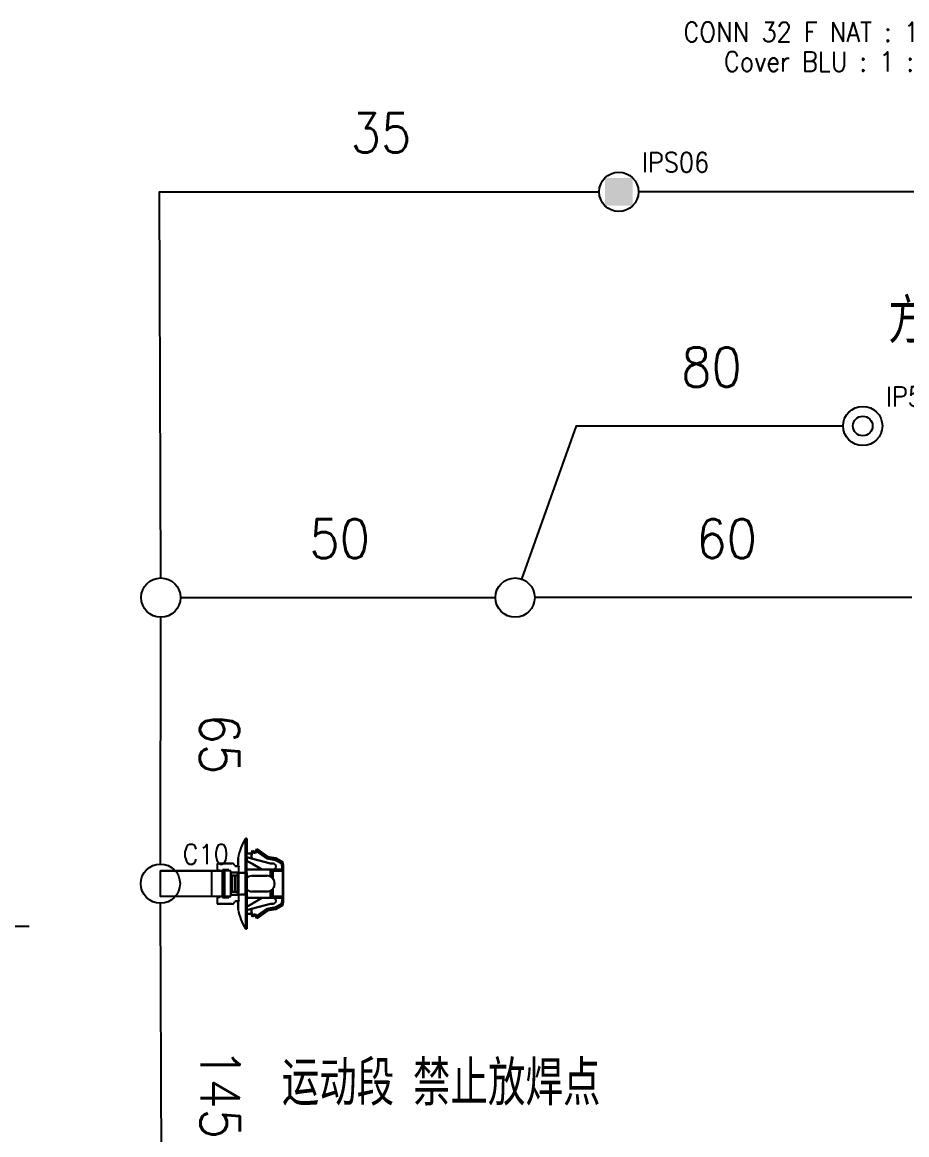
# Model space of a CAD drawing. Header units: inches. Extents: x 47316 to 59086, y 3141 to 11743.
# Drawn here: x 52240 to 52352.6, y 8699 to 8840.5 of the extents above; entities that cross this region are included whole.
import ezdxf

# ---------------------------------------------------------------- set-up
doc = ezdxf.new("R2010")
doc.units = ezdxf.units.IN
doc.header["$MEASUREMENT"] = 0
doc.styles.add('MtX_FangSong_GB2312', font='')
doc.styles.get("Standard").update_dxf_attribs({"font": ''})
doc.styles.get('MtX_FangSong_GB2312').set_extended_font_data('FangSong_GB2312')
doc.styles.get('Standard').set_extended_font_data('SimSun')
doc.linetypes.add('_VH_OTCON', pattern='A,0.0001,[7,VeSys.shx,S=0.1,R=0,X=0,Y=0],-0.4,[7,VeSys.shx,S=0.1,R=0,X=0,Y=0],-0.4,["X",Standard,S=1,R=0,X=-0.5,Y=-0.5],-0.0001,[7,VeSys.shx,S=0.1,R=0,X=0,Y=0],-0.4', length=1.2002)

msp = doc.modelspace()

# ---------------------------------------------------------------- linework, layer by layer
at = {"color": 0, "linetype": '_VH_OTCON', "lineweight": -2, "ltscale": 5}
for p, q in [((52397.94, 8818.94), (52318.47, 8818.94)), ((52260.18, 8767.31), (52300.27, 8767.31)), ((52353.29, 8767.31), (52305.27, 8767.31)), ((52257.64, 8733.41), (52257.68, 8764.81)), ((52257.81, 8681.29), (52257.64, 8728.41))]:
    msp.add_line(p, q, dxfattribs=at)
at = {"color": 7, "ltscale": 0.0075}
for p, q in [((52268.45, 8736.65), (52268.62, 8736.65)), ((52268.62, 8736.65), (52268.45, 8736.65)), ((52268.62, 8732.27), (52268.45, 8732.27)), ((52268.45, 8732.27), (52268.62, 8732.27)), ((52273.27, 8733.17), (52273.11, 8733.17)), ((52273.27, 8733.17), (52273.11, 8733.17)), ((52265.39, 8732), (52265.55, 8732)), ((52265.55, 8732), (52265.39, 8732)), ((52265.55, 8731.45), (52265.39, 8731.45)), ((52265.39, 8731.45), (52265.55, 8731.45)), ((52265.39, 8730.36), (52265.55, 8730.36)), ((52265.55, 8730.36), (52265.39, 8730.36)), ((52265.55, 8729.81), (52265.39, 8729.81)), ((52265.39, 8729.81), (52265.55, 8729.81)), ((52268.45, 8729.54), (52268.62, 8729.54)), ((52268.62, 8729.54), (52268.45, 8729.54)), ((52273.27, 8729.1), (52273.11, 8729.1)), ((52273.11, 8728.64), (52273.27, 8728.64)), ((52273.11, 8728.64), (52273.27, 8728.64)), ((52268.45, 8725.16), (52268.62, 8725.16)), ((52268.62, 8725.16), (52268.45, 8725.16))]:
    msp.add_line(p, q, dxfattribs=at)
at = {"color": 7, "ltscale": 0.2}
for p, q in [((52268.45, 8736.65), (52268.45, 8732.27)), ((52268.45, 8732.27), (52268.45, 8736.65)), ((52268.62, 8732.27), (52268.62, 8736.65)), ((52268.62, 8732.27), (52268.62, 8736.65)), ((52268.45, 8729.54), (52268.45, 8725.16)), ((52268.45, 8729.54), (52268.45, 8725.16)), ((52268.62, 8729.54), (52268.62, 8725.16)), ((52268.62, 8725.16), (52268.62, 8729.54))]:
    msp.add_line(p, q, dxfattribs=at)
at = {"color": 7, "ltscale": 0.087396}
for p, q in [((52268.62, 8736.65), (52268.62, 8734.74)), ((52268.62, 8736.65), (52268.62, 8734.74)), ((52268.62, 8725.16), (52268.62, 8727.07))]:
    msp.add_line(p, q, dxfattribs=at)
at = {"color": 7, "ltscale": 0.018174}
msp.add_line((52269.22, 8734.74), (52269.33, 8735.12), dxfattribs=at)
at = {"color": 7, "ltscale": 0.018199}
for p, q in [((52269.22, 8734.55), (52269.33, 8734.93)), ((52269.33, 8734.93), (52269.22, 8734.55)), ((52269.22, 8727.26), (52269.33, 8726.88)), ((52269.33, 8726.88), (52269.22, 8727.26))]:
    msp.add_line(p, q, dxfattribs=at)
at = {"color": 7, "ltscale": 0.000925}
msp.add_line((52269.33, 8735.12), (52269.33, 8735.1), dxfattribs=at)
at = {"color": 7, "ltscale": 0.020195}
for p, q in [((52269.33, 8735.12), (52269.74, 8734.95)), ((52269.33, 8734.93), (52269.74, 8734.77)), ((52269.74, 8734.77), (52269.33, 8734.93)), ((52269.33, 8726.88), (52269.74, 8727.04)), ((52269.74, 8727.04), (52269.33, 8726.88)), ((52269.74, 8726.86), (52269.33, 8726.69))]:
    msp.add_line(p, q, dxfattribs=at)
at = {"color": 7, "ltscale": 0.000912}
for p, q in [((52269.33, 8735.1), (52269.33, 8735.12)), ((52269.74, 8726.86), (52269.74, 8726.88))]:
    msp.add_line(p, q, dxfattribs=at)
at = {"color": 7, "ltscale": 0.002823}
msp.add_line((52269.33, 8735.1), (52269.33, 8735.04), dxfattribs=at)
at = {"color": 7, "ltscale": 0.00282}
for p, q in [((52269.33, 8735.04), (52269.33, 8735.1)), ((52269.74, 8726.88), (52269.74, 8726.94))]:
    msp.add_line(p, q, dxfattribs=at)
at = {"color": 7, "ltscale": 0.004681}
for p, q in [((52269.33, 8735.04), (52269.33, 8734.93)), ((52269.33, 8734.93), (52269.33, 8735.04))]:
    msp.add_line(p, q, dxfattribs=at)
at = {"color": 7, "ltscale": 0.019025}
msp.add_line((52269.74, 8734.95), (52269.9, 8735.34), dxfattribs=at)
at = {"color": 7, "ltscale": 0.013619}
for p, q in [((52269.74, 8734.77), (52269.86, 8735.04)), ((52269.86, 8735.04), (52269.74, 8734.77)), ((52269.74, 8727.04), (52269.86, 8726.77)), ((52269.86, 8726.77), (52269.74, 8727.04))]:
    msp.add_line(p, q, dxfattribs=at)
at = {"color": 7, "ltscale": 0.000327}
msp.add_line((52269.74, 8734.95), (52269.74, 8734.95), dxfattribs=at)
at = {"color": 7, "ltscale": 0.008441}
for p, q in [((52269.74, 8734.95), (52269.74, 8734.77)), ((52269.22, 8734.74), (52269.22, 8734.55)), ((52269.22, 8734.55), (52269.22, 8734.74))]:
    msp.add_line(p, q, dxfattribs=at)
at = {"color": 7, "ltscale": 0.008429}
for p, q in [((52269.74, 8734.77), (52269.74, 8734.95)), ((52269.33, 8726.88), (52269.33, 8726.69))]:
    msp.add_line(p, q, dxfattribs=at)
at = {"color": 7, "ltscale": 0.00033}
for p, q in [((52269.74, 8734.95), (52269.74, 8734.95)), ((52269.22, 8734.73), (52269.22, 8734.74)), ((52269.22, 8727.07), (52269.22, 8727.08))]:
    msp.add_line(p, q, dxfattribs=at)
at = {"color": 7, "ltscale": 0.001593}
msp.add_line((52269.74, 8734.91), (52269.74, 8734.95), dxfattribs=at)
at = {"color": 7, "ltscale": 0.003809}
msp.add_line((52269.74, 8734.95), (52269.74, 8734.86), dxfattribs=at)
at = {"color": 7, "ltscale": 0.074459}
for p, q in [((52269.86, 8735.04), (52271.18, 8734.1)), ((52271.18, 8734.1), (52269.86, 8735.04)), ((52269.86, 8726.77), (52271.18, 8727.71)), ((52271.18, 8727.71), (52269.86, 8726.77))]:
    msp.add_line(p, q, dxfattribs=at)
at = {"color": 7, "ltscale": 0.006177}
msp.add_line((52269.9, 8735.2), (52269.9, 8735.34), dxfattribs=at)
at = {"color": 7, "ltscale": 0.006165}
for p, q in [((52269.9, 8735.34), (52269.9, 8735.2)), ((52271.24, 8734.38), (52271.24, 8734.24)), ((52271.24, 8734.38), (52271.24, 8734.24))]:
    msp.add_line(p, q, dxfattribs=at)
at = {"color": 7, "ltscale": 0.075271}
for p, q in [((52269.9, 8735.34), (52271.24, 8734.38)), ((52271.24, 8734.24), (52269.9, 8735.2)), ((52269.9, 8726.61), (52271.24, 8727.57)), ((52271.24, 8727.57), (52269.9, 8726.61)), ((52271.24, 8727.43), (52269.9, 8726.47))]:
    msp.add_line(p, q, dxfattribs=at)
at = {"color": 7, "ltscale": 0.075264}
msp.add_line((52271.24, 8734.24), (52269.9, 8735.2), dxfattribs=at)
at = {"color": 7, "ltscale": 0.039999}
for p, q in [((52264.84, 8733.48), (52264.84, 8732.6)), ((52264.84, 8733.48), (52264.84, 8732.6)), ((52264.84, 8729.21), (52264.84, 8728.33)), ((52264.84, 8729.21), (52264.84, 8728.33))]:
    msp.add_line(p, q, dxfattribs=at)
at = {"color": 7, "ltscale": 0.022501}
for p, q in [((52264.84, 8733.48), (52265.33, 8733.48)), ((52265.33, 8733.48), (52264.84, 8733.48)), ((52264.84, 8728.33), (52265.33, 8728.33)), ((52264.84, 8728.33), (52265.33, 8728.33))]:
    msp.add_line(p, q, dxfattribs=at)
at = {"color": 7, "ltscale": 0.064999}
for p, q in [((52265.33, 8733.48), (52266.76, 8733.48)), ((52266.76, 8733.48), (52265.33, 8733.48)), ((52265.33, 8728.33), (52266.76, 8728.33)), ((52265.33, 8728.33), (52266.76, 8728.33))]:
    msp.add_line(p, q, dxfattribs=at)
at = {"color": 7, "ltscale": 0.047501}
for p, q in [((52267.52, 8733.15), (52267.52, 8734.19)), ((52267.52, 8734.19), (52267.52, 8733.15)), ((52267.52, 8727.62), (52267.52, 8728.66)), ((52267.52, 8728.66), (52267.52, 8727.62))]:
    msp.add_line(p, q, dxfattribs=at)
at = {"color": 7, "ltscale": 0.027499}
for p, q in [((52269.22, 8734.74), (52268.62, 8734.74)), ((52268.62, 8734.74), (52269.22, 8734.74)), ((52269.22, 8727.07), (52268.62, 8727.07)), ((52268.62, 8727.07), (52269.22, 8727.07))]:
    msp.add_line(p, q, dxfattribs=at)
at = {"color": 7, "ltscale": 0.020602}
for p, q in [((52268.62, 8734.28), (52268.62, 8733.83)), ((52268.62, 8734.28), (52268.62, 8733.83)), ((52268.62, 8727.53), (52268.62, 8727.98))]:
    msp.add_line(p, q, dxfattribs=at)
at = {"color": 7, "ltscale": 0.028456}
for p, q in [((52269.22, 8734.12), (52268.62, 8734.28)), ((52268.62, 8734.28), (52269.22, 8734.12)), ((52269.22, 8727.69), (52268.62, 8727.53)), ((52268.62, 8727.53), (52269.22, 8727.69))]:
    msp.add_line(p, q, dxfattribs=at)
at = {"color": 7, "ltscale": 0.015242}
for p, q in [((52268.91, 8733.66), (52268.62, 8733.82)), ((52268.62, 8727.99), (52268.91, 8728.15))]:
    msp.add_line(p, q, dxfattribs=at)
at = {"color": 7, "ltscale": 0.015215}
msp.add_line((52268.62, 8733.82), (52268.91, 8733.66), dxfattribs=at)
at = {"color": 7, "ltscale": 0.026985}
for p, q in [((52269.42, 8733.37), (52268.91, 8733.66)), ((52268.91, 8728.15), (52269.42, 8728.44))]:
    msp.add_line(p, q, dxfattribs=at)
at = {"color": 7, "ltscale": 0.02701}
msp.add_line((52268.91, 8733.66), (52269.42, 8733.37), dxfattribs=at)
at = {"color": 7, "ltscale": 0.008432}
msp.add_line((52269.22, 8734.55), (52269.22, 8734.74), dxfattribs=at)
at = {"color": 7, "ltscale": 0.000342}
for p, q in [((52269.22, 8734.74), (52269.22, 8734.73)), ((52269.22, 8727.08), (52269.22, 8727.07))]:
    msp.add_line(p, q, dxfattribs=at)
at = {"color": 7, "ltscale": 0.000286}
msp.add_line((52269.22, 8734.73), (52269.22, 8734.73), dxfattribs=at)
msp.add_line((52269.22, 8734.73), (52269.22, 8734.73), dxfattribs=at)
at = {"color": 7, "ltscale": 0.002209}
msp.add_line((52269.22, 8734.68), (52269.22, 8734.73), dxfattribs=at)
at = {"color": 7, "ltscale": 0.003674}
for p, q in [((52269.22, 8734.73), (52269.22, 8734.65)), ((52269.22, 8727.16), (52269.22, 8727.08))]:
    msp.add_line(p, q, dxfattribs=at)
at = {"color": 7, "ltscale": 0.00434}
msp.add_line((52269.22, 8734.65), (52269.22, 8734.55), dxfattribs=at)
at = {"color": 7, "ltscale": 0.019785}
for p, q in [((52269.22, 8734.12), (52269.22, 8734.55)), ((52269.22, 8734.55), (52269.22, 8734.12)), ((52269.22, 8727.69), (52269.22, 8727.26)), ((52269.22, 8727.26), (52269.22, 8727.69))]:
    msp.add_line(p, q, dxfattribs=at)
at = {"color": 7, "ltscale": 0.11383}
for p, q in [((52271.63, 8733.48), (52269.22, 8734.12)), ((52269.22, 8734.12), (52271.63, 8733.48)), ((52271.63, 8728.33), (52269.22, 8727.69)), ((52269.22, 8727.69), (52271.63, 8728.33))]:
    msp.add_line(p, q, dxfattribs=at)
at = {"color": 7, "ltscale": 0.004291}
msp.add_line((52269.74, 8734.86), (52269.74, 8734.77), dxfattribs=at)
at = {"color": 7, "ltscale": 0.004321}
for p, q in [((52271.18, 8734.1), (52271.22, 8734.18)), ((52271.22, 8734.18), (52271.18, 8734.1)), ((52271.22, 8727.63), (52271.18, 8727.71)), ((52271.18, 8727.71), (52271.22, 8727.63))]:
    msp.add_line(p, q, dxfattribs=at)
at = {"color": 7, "ltscale": 0.051095}
for p, q in [((52271.18, 8734.1), (52272.28, 8733.9)), ((52272.28, 8733.9), (52271.18, 8734.1)), ((52271.18, 8727.71), (52272.28, 8727.91)), ((52272.28, 8727.91), (52271.18, 8727.71))]:
    msp.add_line(p, q, dxfattribs=at)
at = {"color": 7, "ltscale": 0.002621}
for p, q in [((52271.22, 8734.19), (52271.24, 8734.24)), ((52271.24, 8734.24), (52271.22, 8734.19)), ((52271.24, 8727.57), (52271.22, 8727.62)), ((52271.22, 8727.62), (52271.24, 8727.57))]:
    msp.add_line(p, q, dxfattribs=at)
at = {"color": 7, "ltscale": 0.000205}
for p, q in [((52271.22, 8734.18), (52271.22, 8734.19)), ((52271.22, 8734.19), (52271.22, 8734.18)), ((52271.22, 8727.62), (52271.22, 8727.63)), ((52271.22, 8727.63), (52271.22, 8727.62))]:
    msp.add_line(p, q, dxfattribs=at)
at = {"color": 7, "ltscale": 0.05076}
for p, q in [((52271.24, 8734.38), (52272.34, 8734.19)), ((52272.34, 8727.62), (52271.24, 8727.43))]:
    msp.add_line(p, q, dxfattribs=at)
at = {"color": 7, "ltscale": 0.050769}
msp.add_line((52272.34, 8734.05), (52271.24, 8734.24), dxfattribs=at)
at = {"color": 7, "ltscale": 0.050773}
for p, q in [((52272.34, 8734.05), (52271.24, 8734.24)), ((52271.24, 8727.57), (52272.34, 8727.76)), ((52272.34, 8727.76), (52271.24, 8727.57))]:
    msp.add_line(p, q, dxfattribs=at)
at = {"color": 7, "ltscale": 0.014999}
for p, q in [((52271.96, 8733.48), (52271.63, 8733.48)), ((52271.96, 8733.48), (52271.63, 8733.48)), ((52271.63, 8733.48), (52271.96, 8733.48)), ((52271.96, 8728.33), (52271.63, 8728.33)), ((52271.63, 8728.33), (52271.96, 8728.33))]:
    msp.add_line(p, q, dxfattribs=at)
at = {"color": 7, "ltscale": 0.004276}
for p, q in [((52272.32, 8733.99), (52272.28, 8733.9)), ((52272.28, 8733.9), (52272.32, 8733.99)), ((52272.32, 8727.82), (52272.28, 8727.91)), ((52272.28, 8727.91), (52272.32, 8727.82))]:
    msp.add_line(p, q, dxfattribs=at)
at = {"color": 7, "ltscale": 0.0329}
for p, q in [((52272.28, 8733.9), (52272.91, 8733.54)), ((52272.91, 8733.54), (52272.28, 8733.9)), ((52272.28, 8727.91), (52272.91, 8728.27)), ((52272.91, 8728.27), (52272.28, 8727.91))]:
    msp.add_line(p, q, dxfattribs=at)
at = {"color": 7, "ltscale": 0.00266}
for p, q in [((52272.34, 8734.05), (52272.32, 8733.99)), ((52272.32, 8727.82), (52272.34, 8727.76))]:
    msp.add_line(p, q, dxfattribs=at)
at = {"color": 7, "ltscale": 0.002806}
for p, q in [((52272.32, 8733.99), (52272.34, 8734.05)), ((52272.34, 8727.76), (52272.32, 8727.82))]:
    msp.add_line(p, q, dxfattribs=at)
at = {"color": 7, "ltscale": 0.006219}
msp.add_line((52272.34, 8734.05), (52272.34, 8734.19), dxfattribs=at)
at = {"color": 7, "ltscale": 0.006223}
for p, q in [((52272.34, 8734.19), (52272.34, 8734.05)), ((52272.34, 8727.62), (52272.34, 8727.76)), ((52272.34, 8727.62), (52272.34, 8727.76))]:
    msp.add_line(p, q, dxfattribs=at)
at = {"color": 7, "ltscale": 0.034946}
for p, q in [((52272.34, 8734.19), (52273, 8733.8)), ((52273, 8728.01), (52272.34, 8727.62))]:
    msp.add_line(p, q, dxfattribs=at)
at = {"color": 7, "ltscale": 0.034163}
for p, q in [((52272.98, 8733.67), (52272.34, 8734.05)), ((52272.34, 8727.76), (52272.98, 8728.14))]:
    msp.add_line(p, q, dxfattribs=at)
at = {"color": 7, "ltscale": 0.000128}
for p, q in [((52272.34, 8734.05), (52272.34, 8734.05)), ((52272.34, 8734.05), (52272.34, 8734.05)), ((52272.34, 8727.76), (52272.34, 8727.76))]:
    msp.add_line(p, q, dxfattribs=at)
at = {"color": 7, "ltscale": 0.034208}
for p, q in [((52272.98, 8733.67), (52272.34, 8734.05)), ((52272.98, 8728.14), (52272.34, 8727.76))]:
    msp.add_line(p, q, dxfattribs=at)
at = {"color": 7, "ltscale": 0.007092}
for p, q in [((52272.98, 8733.67), (52272.91, 8733.54)), ((52272.91, 8733.54), (52272.98, 8733.67)), ((52272.91, 8728.27), (52272.98, 8728.14)), ((52272.98, 8728.14), (52272.91, 8728.27))]:
    msp.add_line(p, q, dxfattribs=at)
at = {"color": 7, "ltscale": 0.00587}
msp.add_line((52273, 8733.8), (52272.98, 8733.67), dxfattribs=at)
at = {"color": 7, "ltscale": 0.005865}
for p, q in [((52272.98, 8733.67), (52273, 8733.8)), ((52273, 8728.01), (52272.98, 8728.14))]:
    msp.add_line(p, q, dxfattribs=at)
at = {"color": 0, "ltscale": 0.378893}
msp.add_line((52264.13, 8732.55), (52257.63, 8732.55), dxfattribs=at)
at = {"color": 0, "ltscale": 0.37888}
msp.add_line((52264.13, 8732.55), (52257.63, 8732.55), dxfattribs=at)
at = {"color": 7, "ltscale": 0.0644}
for p, q in [((52264.13, 8732.55), (52265.54, 8732.55)), ((52265.54, 8732.55), (52264.13, 8732.55)), ((52265.54, 8729.26), (52264.13, 8729.26)), ((52265.54, 8729.26), (52264.13, 8729.26))]:
    msp.add_line(p, q, dxfattribs=at)
at = {"color": 7, "ltscale": 0.0175}
for p, q in [((52264.84, 8732.6), (52265.22, 8732.6)), ((52265.22, 8732.6), (52264.84, 8732.6)), ((52264.84, 8729.21), (52265.22, 8729.21)), ((52264.84, 8729.21), (52265.22, 8729.21)), ((52265.22, 8729.21), (52264.84, 8729.21))]:
    msp.add_line(p, q, dxfattribs=at)
at = {"color": 7, "ltscale": 0.002499}
for p, q in [((52264.84, 8732.6), (52264.84, 8732.55)), ((52265.22, 8732.55), (52265.22, 8732.6)), ((52265.22, 8732.6), (52265.22, 8732.55)), ((52265.55, 8732.66), (52265.55, 8732.6)), ((52265.55, 8732.6), (52265.55, 8732.66)), ((52265.55, 8732.6), (52265.55, 8732.66)), ((52266.26, 8732.55), (52266.26, 8732.6)), ((52266.26, 8732.6), (52266.26, 8732.55)), ((52266.26, 8732.55), (52266.26, 8732.6)), ((52264.84, 8729.26), (52264.84, 8729.21)), ((52265.22, 8729.21), (52265.22, 8729.26)), ((52265.22, 8729.26), (52265.22, 8729.21)), ((52266.26, 8729.21), (52266.26, 8729.26)), ((52266.26, 8729.26), (52266.26, 8729.21)), ((52266.26, 8729.21), (52266.26, 8729.26)), ((52265.55, 8729.15), (52265.55, 8729.21)), ((52265.55, 8729.15), (52265.55, 8729.21))]:
    msp.add_line(p, q, dxfattribs=at)
at = {"color": 7, "ltscale": 2.6e-05}
for p, q in [((52264.84, 8732.6), (52264.84, 8732.6)), ((52264.84, 8729.21), (52264.84, 8729.21))]:
    msp.add_line(p, q, dxfattribs=at)
at = {"color": 7, "ltscale": 0.035001}
for p, q in [((52266.32, 8732.66), (52265.55, 8732.66)), ((52266.32, 8732.66), (52265.55, 8732.66)), ((52265.55, 8732.66), (52266.32, 8732.66)), ((52268.62, 8729.54), (52267.85, 8729.54)), ((52268.62, 8729.54), (52267.85, 8729.54)), ((52265.55, 8729.15), (52266.32, 8729.15)), ((52266.32, 8729.15), (52265.55, 8729.15))]:
    msp.add_line(p, q, dxfattribs=at)
at = {"color": 7, "ltscale": 0.032501}
for p, q in [((52265.55, 8732.6), (52266.26, 8732.6)), ((52266.26, 8732.6), (52265.55, 8732.6)), ((52265.55, 8729.21), (52266.26, 8729.21)), ((52265.55, 8729.21), (52266.26, 8729.21))]:
    msp.add_line(p, q, dxfattribs=at)
at = {"color": 7, "ltscale": 0.154999}
for p, q in [((52265.55, 8729.21), (52265.55, 8732.6)), ((52265.55, 8732.6), (52265.55, 8729.21))]:
    msp.add_line(p, q, dxfattribs=at)
at = {"color": 7, "ltscale": 0.0375}
for p, q in [((52266.59, 8732.55), (52265.77, 8732.55)), ((52266.59, 8732.55), (52265.77, 8732.55)), ((52265.77, 8729.26), (52266.59, 8729.26)), ((52266.59, 8729.26), (52265.77, 8729.26))]:
    msp.add_line(p, q, dxfattribs=at)
at = {"color": 7, "ltscale": 0.15}
for p, q in [((52265.77, 8732.55), (52265.77, 8729.26)), ((52265.77, 8729.26), (52265.77, 8732.55)), ((52266.59, 8729.26), (52266.59, 8732.55)), ((52266.59, 8729.26), (52266.59, 8732.55)), ((52273.19, 8732.55), (52273.19, 8729.26)), ((52273.19, 8729.26), (52273.19, 8732.55))]:
    msp.add_line(p, q, dxfattribs=at)
at = {"color": 7, "ltscale": 0.004999}
for p, q in [((52266.32, 8732.55), (52266.32, 8732.66)), ((52266.32, 8732.66), (52266.32, 8732.55)), ((52266.32, 8729.15), (52266.32, 8729.26)), ((52266.32, 8729.26), (52266.32, 8729.15))]:
    msp.add_line(p, q, dxfattribs=at)
at = {"color": 7, "ltscale": 0.040002}
for p, q in [((52267.47, 8732.33), (52266.59, 8732.33)), ((52267.47, 8732.33), (52266.59, 8732.33)), ((52266.59, 8732.33), (52267.47, 8732.33)), ((52266.59, 8729.48), (52267.47, 8729.48)), ((52267.47, 8729.48), (52266.59, 8729.48))]:
    msp.add_line(p, q, dxfattribs=at)
at = {"color": 7, "ltscale": 0.017502}
for p, q in [((52266.59, 8732.33), (52266.59, 8731.94)), ((52266.59, 8729.87), (52266.59, 8729.48))]:
    msp.add_line(p, q, dxfattribs=at)
at = {"color": 7, "ltscale": 0.017476}
for p, q in [((52267.22, 8733.15), (52267.6, 8733.15)), ((52267.22, 8728.66), (52267.6, 8728.66))]:
    msp.add_line(p, q, dxfattribs=at)
at = {"color": 7, "ltscale": 0.017471}
for p, q in [((52267.6, 8733.15), (52267.22, 8733.15)), ((52267.6, 8728.66), (52267.22, 8728.66))]:
    msp.add_line(p, q, dxfattribs=at)
at = {"color": 7, "ltscale": 0.129999}
for p, q in [((52267.47, 8729.48), (52267.47, 8732.33)), ((52267.47, 8732.33), (52267.47, 8729.48))]:
    msp.add_line(p, q, dxfattribs=at)
at = {"color": 7, "ltscale": 0.00369}
for p, q in [((52267.52, 8733.15), (52267.6, 8733.15)), ((52267.6, 8728.66), (52267.52, 8728.66))]:
    msp.add_line(p, q, dxfattribs=at)
at = {"color": 7, "ltscale": 0.040569}
for p, q in [((52268.45, 8732.27), (52267.57, 8732.27)), ((52267.57, 8729.54), (52268.45, 8729.54))]:
    msp.add_line(p, q, dxfattribs=at)
at = {"color": 7, "ltscale": 0.125}
for p, q in [((52267.57, 8732.27), (52267.57, 8729.54)), ((52267.57, 8729.54), (52267.57, 8732.27)), ((52268.45, 8732.27), (52268.45, 8729.54)), ((52268.45, 8729.54), (52268.45, 8732.27)), ((52268.62, 8732.27), (52268.62, 8729.54)), ((52268.62, 8729.54), (52268.62, 8732.27))]:
    msp.add_line(p, q, dxfattribs=at)
at = {"color": 7, "ltscale": 0.040567}
for p, q in [((52267.57, 8732.27), (52268.45, 8732.27)), ((52267.57, 8729.54), (52268.45, 8729.54))]:
    msp.add_line(p, q, dxfattribs=at)
at = {"color": 7, "ltscale": 0.02751}
msp.add_line((52268.45, 8732.27), (52267.85, 8732.27), dxfattribs=at)
msp.add_line((52268.45, 8732.27), (52267.85, 8732.27), dxfattribs=at)
at = {"color": 7, "ltscale": 0.089999}
for p, q in [((52270.59, 8732.71), (52268.62, 8732.71)), ((52268.62, 8732.71), (52270.59, 8732.71)), ((52268.62, 8729.1), (52270.59, 8729.1)), ((52270.59, 8729.1), (52268.62, 8729.1))]:
    msp.add_line(p, q, dxfattribs=at)
at = {"color": 7, "ltscale": 0.064963}
msp.add_line((52269.35, 8733.41), (52270.59, 8732.71), dxfattribs=at)
at = {"color": 7, "ltscale": 0.061156}
for p, q in [((52270.59, 8732.71), (52269.42, 8733.37)), ((52269.42, 8728.44), (52270.59, 8729.1))]:
    msp.add_line(p, q, dxfattribs=at)
at = {"color": 7, "ltscale": 0.061161}
msp.add_line((52269.42, 8733.37), (52270.59, 8732.71), dxfattribs=at)
at = {"color": 7, "ltscale": 0.039936}
for p, q in [((52271.46, 8732.71), (52270.59, 8732.71)), ((52270.59, 8732.71), (52271.46, 8732.71)), ((52270.59, 8729.1), (52271.46, 8729.1)), ((52271.46, 8729.1), (52270.59, 8729.1))]:
    msp.add_line(p, q, dxfattribs=at)
at = {"color": 7, "ltscale": 0.082565}
for p, q in [((52271.46, 8732.71), (52273.27, 8732.71)), ((52273.27, 8732.71), (52271.46, 8732.71)), ((52273.27, 8729.1), (52271.46, 8729.1)), ((52271.46, 8729.1), (52273.27, 8729.1))]:
    msp.add_line(p, q, dxfattribs=at)
at = {"color": 7, "ltscale": 0.041339}
for p, q in [((52271.65, 8731.78), (52271.65, 8732.68)), ((52271.65, 8732.68), (52271.65, 8731.78)), ((52271.65, 8729.13), (52271.65, 8730.03)), ((52271.65, 8730.03), (52271.65, 8729.13))]:
    msp.add_line(p, q, dxfattribs=at)
at = {"color": 7, "ltscale": 0.002635}
for p, q in [((52271.65, 8732.68), (52271.7, 8732.66)), ((52271.7, 8729.15), (52271.65, 8729.13))]:
    msp.add_line(p, q, dxfattribs=at)
at = {"color": 7, "ltscale": 0.002634}
for p, q in [((52271.7, 8732.66), (52271.65, 8732.68)), ((52271.65, 8729.13), (52271.7, 8729.15))]:
    msp.add_line(p, q, dxfattribs=at)
at = {"color": 7, "ltscale": 0.057954}
for p, q in [((52273.19, 8732.55), (52271.92, 8732.55)), ((52271.92, 8732.55), (52273.19, 8732.55)), ((52271.92, 8729.26), (52273.19, 8729.26)), ((52273.19, 8729.26), (52271.92, 8729.26))]:
    msp.add_line(p, q, dxfattribs=at)
at = {"color": 7, "ltscale": 0.044711}
for p, q in [((52271.92, 8732.55), (52271.92, 8731.57)), ((52271.92, 8731.57), (52271.92, 8732.55)), ((52271.92, 8730.24), (52271.92, 8729.26)), ((52271.92, 8729.26), (52271.92, 8730.24))]:
    msp.add_line(p, q, dxfattribs=at)
at = {"color": 7, "ltscale": 0.020941}
for p, q in [((52273.11, 8733.17), (52273.11, 8732.71)), ((52273.11, 8732.71), (52273.11, 8733.17)), ((52273.27, 8733.17), (52273.27, 8732.71)), ((52273.27, 8732.71), (52273.27, 8733.17)), ((52273.11, 8728.64), (52273.11, 8729.1)), ((52273.11, 8729.1), (52273.11, 8728.64)), ((52273.27, 8729.1), (52273.27, 8728.64)), ((52273.27, 8728.64), (52273.27, 8729.1))]:
    msp.add_line(p, q, dxfattribs=at)
at = {"color": 7, "ltscale": 0.007248}
msp.add_line((52273.27, 8733.17), (52273.27, 8733.33), dxfattribs=at)
at = {"color": 7, "ltscale": 0.001605}
msp.add_line((52273.27, 8733.28), (52273.27, 8733.32), dxfattribs=at)
at = {"color": 7, "ltscale": 0.006183}
msp.add_line((52273.27, 8733.3), (52273.27, 8733.17), dxfattribs=at)
at = {"color": 7, "ltscale": 0.004422}
msp.add_line((52273.27, 8733.17), (52273.27, 8733.27), dxfattribs=at)
at = {"color": 7, "ltscale": 0.012915}
msp.add_line((52273.27, 8733.27), (52273.27, 8732.98), dxfattribs=at)
at = {"color": 7, "ltscale": 0.012512}
for p, q in [((52273.27, 8732.98), (52273.27, 8732.71)), ((52273.27, 8729.1), (52273.27, 8728.83))]:
    msp.add_line(p, q, dxfattribs=at)
at = {"color": 7, "ltscale": 0.000995}
for p, q in [((52273.27, 8732.71), (52273.27, 8732.69)), ((52273.27, 8732.69), (52273.27, 8732.71)), ((52273.27, 8729.12), (52273.27, 8729.1)), ((52273.27, 8729.1), (52273.27, 8729.12))]:
    msp.add_line(p, q, dxfattribs=at)
at = {"color": 7, "ltscale": 0.163013}
msp.add_line((52273.27, 8729.12), (52273.27, 8732.69), dxfattribs=at)
at = {"color": 7, "ltscale": 0.000399}
msp.add_line((52273.27, 8732.68), (52273.27, 8732.69), dxfattribs=at)
at = {"color": 7, "ltscale": 0.163214}
msp.add_line((52273.27, 8732.69), (52273.27, 8729.12), dxfattribs=at)
at = {"color": 7, "ltscale": 0.000368}
msp.add_line((52265.54, 8732), (52265.55, 8732), dxfattribs=at)
at = {"color": 7, "ltscale": 0.025}
for p, q in [((52265.54, 8732), (52265.54, 8731.45)), ((52265.54, 8732), (52265.54, 8731.45)), ((52265.54, 8730.36), (52265.54, 8729.81)), ((52265.54, 8730.36), (52265.54, 8729.81)), ((52265.55, 8730.36), (52265.55, 8729.81)), ((52265.39, 8728.33), (52264.84, 8728.33))]:
    msp.add_line(p, q, dxfattribs=at)
at = {"color": 7, "ltscale": 0.023056}
msp.add_line((52265.55, 8731.96), (52265.55, 8731.45), dxfattribs=at)
at = {"color": 7, "ltscale": 0.00087}
for p, q in [((52266.61, 8731.94), (52266.59, 8731.94)), ((52266.59, 8731.94), (52266.61, 8731.94)), ((52266.61, 8729.87), (52266.59, 8729.87)), ((52266.59, 8729.87), (52266.61, 8729.87))]:
    msp.add_line(p, q, dxfattribs=at)
at = {"color": 7, "ltscale": 0.095001}
for p, q in [((52266.61, 8729.87), (52266.61, 8731.94)), ((52266.61, 8731.94), (52266.61, 8729.87)), ((52266.77, 8729.87), (52266.77, 8731.94)), ((52266.77, 8731.94), (52266.77, 8729.87)), ((52267.16, 8731.94), (52267.16, 8729.87)), ((52267.16, 8729.87), (52267.16, 8731.94)), ((52267.44, 8731.94), (52267.44, 8729.87))]:
    msp.add_line(p, q, dxfattribs=at)
at = {"color": 7, "ltscale": 0.007443}
for p, q in [((52266.77, 8731.94), (52266.61, 8731.94)), ((52266.61, 8731.94), (52266.77, 8731.94)), ((52266.77, 8729.87), (52266.61, 8729.87)), ((52266.61, 8729.87), (52266.77, 8729.87))]:
    msp.add_line(p, q, dxfattribs=at)
at = {"color": 7, "ltscale": 0.017839}
for p, q in [((52267.16, 8731.94), (52266.77, 8731.94)), ((52266.77, 8731.94), (52267.16, 8731.94)), ((52267.16, 8729.87), (52266.77, 8729.87)), ((52266.77, 8729.87), (52267.16, 8729.87))]:
    msp.add_line(p, q, dxfattribs=at)
at = {"color": 7, "ltscale": 0.012407}
for p, q in [((52267.44, 8731.94), (52267.16, 8731.94)), ((52267.44, 8729.87), (52267.16, 8729.87))]:
    msp.add_line(p, q, dxfattribs=at)
at = {"color": 7, "ltscale": 0.013841}
for p, q in [((52267.16, 8731.94), (52267.47, 8731.94)), ((52267.47, 8729.87), (52267.16, 8729.87))]:
    msp.add_line(p, q, dxfattribs=at)
at = {"color": 7, "ltscale": 0.001447}
msp.add_line((52267.44, 8731.94), (52267.47, 8731.94), dxfattribs=at)
at = {"color": 7, "ltscale": 0.0875}
for p, q in [((52269.27, 8731.89), (52271.19, 8731.89)), ((52271.19, 8731.89), (52269.27, 8731.89)), ((52271.19, 8731.89), (52269.27, 8731.89)), ((52271.19, 8729.92), (52269.27, 8729.92)), ((52269.27, 8729.92), (52271.19, 8729.92)), ((52268.62, 8727.07), (52268.62, 8725.16))]:
    msp.add_line(p, q, dxfattribs=at)
at = {"color": 7, "ltscale": 0.000598}
msp.add_line((52271.92, 8731.57), (52271.91, 8731.58), dxfattribs=at)
at = {"color": 7, "ltscale": 0.108633}
msp.add_line((52264.84, 8729.26), (52262.46, 8729.26), dxfattribs=at)
at = {"color": 7, "ltscale": 0.098454}
msp.add_line((52264.84, 8729.26), (52262.69, 8729.26), dxfattribs=at)
at = {"color": 7, "ltscale": 0.057913}
msp.add_line((52264.84, 8729.26), (52263.57, 8729.26), dxfattribs=at)
at = {"color": 7, "ltscale": 0.000322}
msp.add_line((52265.55, 8730.36), (52265.55, 8730.36), dxfattribs=at)
at = {"color": 7, "ltscale": 0.002502}
msp.add_line((52266.32, 8729.26), (52266.26, 8729.26), dxfattribs=at)
at = {"color": 7, "ltscale": 0.023952}
msp.add_line((52267.12, 8729.87), (52266.59, 8729.87), dxfattribs=at)
at = {"color": 7, "ltscale": 0.014789}
msp.add_line((52267.14, 8729.87), (52267.47, 8729.87), dxfattribs=at)
at = {"color": 7, "ltscale": 0.001863}
msp.add_line((52271.89, 8730.21), (52271.92, 8730.24), dxfattribs=at)
at = {"color": 7, "ltscale": 0.000505}
msp.add_line((52271.92, 8730.24), (52271.91, 8730.23), dxfattribs=at)
at = {"color": 7, "ltscale": 0.0625}
msp.add_line((52266.76, 8728.33), (52265.39, 8728.33), dxfattribs=at)
at = {"color": 7, "ltscale": 0.021939}
msp.add_line((52265.55, 8729.21), (52266.03, 8729.21), dxfattribs=at)
at = {"color": 7, "ltscale": 0.000629}
msp.add_line((52265.55, 8729.17), (52265.55, 8729.15), dxfattribs=at)
at = {"color": 7, "ltscale": 0.010562}
msp.add_line((52266.26, 8729.21), (52266.03, 8729.21), dxfattribs=at)
at = {"color": 7, "ltscale": 0.013786}
msp.add_line((52267.52, 8728.66), (52267.22, 8728.66), dxfattribs=at)
at = {"color": 7, "ltscale": 0.015289}
msp.add_line((52268.91, 8728.15), (52268.62, 8727.99), dxfattribs=at)
at = {"color": 7, "ltscale": 0.020749}
msp.add_line((52268.62, 8727.99), (52268.62, 8727.53), dxfattribs=at)
at = {"color": 7, "ltscale": 0.02697}
msp.add_line((52269.42, 8728.44), (52268.91, 8728.15), dxfattribs=at)
at = {"color": 7, "ltscale": 0.065039}
msp.add_line((52270.59, 8729.1), (52269.35, 8728.4), dxfattribs=at)
at = {"color": 7, "ltscale": 0.06116}
msp.add_line((52270.59, 8729.1), (52269.42, 8728.44), dxfattribs=at)
at = {"color": 7, "ltscale": 0.040697}
msp.add_line((52270.38, 8729.1), (52269.49, 8729.1), dxfattribs=at)
at = {"color": 7, "ltscale": 0.040701}
msp.add_line((52269.49, 8729.1), (52270.38, 8729.1), dxfattribs=at)
at = {"color": 7, "ltscale": 0.048712}
msp.add_line((52271.65, 8729.1), (52270.59, 8729.1), dxfattribs=at)
at = {"color": 7, "ltscale": 0.008279}
msp.add_line((52271.84, 8729.1), (52271.65, 8729.1), dxfattribs=at)
at = {"color": 7, "ltscale": 0.005516}
msp.add_line((52271.96, 8729.1), (52271.84, 8729.1), dxfattribs=at)
at = {"color": 7, "ltscale": 0.052501}
msp.add_line((52273.11, 8729.1), (52271.96, 8729.1), dxfattribs=at)
at = {"color": 7, "ltscale": 0.005864}
msp.add_line((52273, 8728.01), (52272.98, 8728.14), dxfattribs=at)
at = {"color": 7, "ltscale": 0.015717}
msp.add_line((52273.27, 8728.48), (52273.27, 8728.83), dxfattribs=at)
at = {"color": 7, "ltscale": 0.015729}
msp.add_line((52273.27, 8728.83), (52273.27, 8728.48), dxfattribs=at)
at = {"color": 7, "ltscale": 0.006299}
msp.add_line((52269.22, 8727.26), (52269.22, 8727.12), dxfattribs=at)
at = {"color": 7, "ltscale": 0.006305}
msp.add_line((52269.22, 8727.12), (52269.22, 8727.26), dxfattribs=at)
at = {"color": 7, "ltscale": 0.00329}
msp.add_line((52269.22, 8727.23), (52269.22, 8727.16), dxfattribs=at)
at = {"color": 7, "ltscale": 0.006641}
msp.add_line((52269.22, 8727.07), (52269.22, 8727.22), dxfattribs=at)
at = {"color": 7, "ltscale": 0.001825}
msp.add_line((52269.22, 8727.08), (52269.22, 8727.12), dxfattribs=at)
at = {"color": 7, "ltscale": 0.002142}
msp.add_line((52269.22, 8727.12), (52269.22, 8727.07), dxfattribs=at)
at = {"color": 7, "ltscale": 0.002136}
msp.add_line((52269.22, 8727.07), (52269.22, 8727.12), dxfattribs=at)
at = {"color": 7, "ltscale": 0.018183}
msp.add_line((52269.33, 8726.69), (52269.22, 8727.07), dxfattribs=at)
at = {"color": 7, "ltscale": 0.008438}
msp.add_line((52269.33, 8726.69), (52269.33, 8726.88), dxfattribs=at)
at = {"color": 7, "ltscale": 0.002185}
msp.add_line((52269.33, 8726.78), (52269.33, 8726.73), dxfattribs=at)
at = {"color": 7, "ltscale": 0.004715}
msp.add_line((52269.74, 8727.04), (52269.74, 8726.94), dxfattribs=at)
at = {"color": 7, "ltscale": 0.004687}
msp.add_line((52269.74, 8726.94), (52269.74, 8727.04), dxfattribs=at)
at = {"color": 7, "ltscale": 0.002832}
msp.add_line((52269.74, 8726.94), (52269.74, 8726.87), dxfattribs=at)
at = {"color": 7, "ltscale": 0.002869}
msp.add_line((52269.74, 8726.93), (52269.74, 8726.86), dxfattribs=at)
at = {"color": 7, "ltscale": 0.002856}
msp.add_line((52269.74, 8726.86), (52269.74, 8726.92), dxfattribs=at)
at = {"color": 7, "ltscale": 0.0009}
msp.add_line((52269.74, 8726.87), (52269.74, 8726.86), dxfattribs=at)
at = {"color": 7, "ltscale": 0.019}
msp.add_line((52269.9, 8726.47), (52269.74, 8726.85), dxfattribs=at)
at = {"color": 7, "ltscale": 0.005222}
msp.add_line((52269.9, 8726.49), (52269.9, 8726.61), dxfattribs=at)
at = {"color": 7, "ltscale": 0.005249}
msp.add_line((52269.9, 8726.49), (52269.9, 8726.61), dxfattribs=at)
at = {"color": 7, "ltscale": 0.000903}
msp.add_line((52269.9, 8726.47), (52269.9, 8726.49), dxfattribs=at)
at = {"color": 7, "ltscale": 0.000916}
msp.add_line((52269.9, 8726.47), (52269.9, 8726.49), dxfattribs=at)
at = {"color": 7, "ltscale": 4.3e-05}
msp.add_line((52269.9, 8726.47), (52269.9, 8726.47), dxfattribs=at)
at = {"color": 7, "ltscale": 4.9e-05}
msp.add_line((52269.9, 8726.47), (52269.9, 8726.47), dxfattribs=at)
at = {"color": 7, "ltscale": 0.006168}
for p, q in [((52271.24, 8727.57), (52271.24, 8727.43)), ((52271.24, 8727.43), (52271.24, 8727.57))]:
    msp.add_line(p, q, dxfattribs=at)
at = {"color": 0, "lineweight": -2}
msp.add_line((52215.03, 8725.51, 0), (52240.92, 8725.51, 0), dxfattribs=at)
at = {"color": 0, "linetype": '_VH_OTCON', "lineweight": -2, "ltscale": 5}
for points in [[(52257.67, 8769.81), (52257.51, 8818.94), (52313.47, 8818.94)], [(52303.62, 8769.66), (52310.61, 8789.15), (52344.52, 8789.15)]]:
    msp.add_lwpolyline(points, dxfattribs=at)
at = {"color": 7}
for points in [[(52272.98, 8733.67), (52273.1, 8733.58), (52273.19, 8733.46), (52273.25, 8733.32), (52273.27, 8733.17)], [(52272.98, 8733.67), (52273.08, 8733.6), (52273.16, 8733.51), (52273.23, 8733.37), (52273.27, 8733.17)], [(52271.92, 8731.57), (52272.06, 8731.37), (52272.11, 8731.26)], [(52272.11, 8730.55), (52272.06, 8730.44), (52271.92, 8730.24)], [(52273.27, 8728.64), (52273.25, 8728.49), (52273.19, 8728.35), (52273.1, 8728.23), (52272.98, 8728.14)], [(52273.27, 8728.64), (52273.25, 8728.49), (52273.2, 8728.35), (52273.13, 8728.25), (52272.98, 8728.14)]]:
    msp.add_lwpolyline(points, dxfattribs=at)
at = {"color": 0}
msp.add_lwpolyline([(52264.13, 8732.55), (52264.13, 8729.26), (52257.63, 8729.26), (52257.63, 8732.55)], close=True, dxfattribs=at)
at = {"color": 0, "linetype": 'Continuous', "lineweight": -2}
for centre, radius in [((52315.97, 8818.94), 2.5), ((52347.02, 8789.15), 2.5), ((52347.02, 8789.15), 1.25), ((52257.68, 8767.31), 2.5), ((52302.77, 8767.31), 2.5), ((52257.63, 8730.91), 2.5)]:
    msp.add_circle(centre, radius, dxfattribs=at)
at = {"color": 7}
for centre, radius, start, end in [((52274.55, 8732.94), 7.14, 148.6734, 169.9357), ((52274.55, 8732.94), 7.14, 148.6734, 169.9357), ((52269.1, 8735.37), 0.825, 336.5546, 343.5173), ((52269.06, 8735.39), 0.865, 336.715, 343.359), ((52269.64, 8735.22), 0.264, 341.3817, 355.6108), ((52269.64, 8735.22), 0.268, 341.5222, 355.5584), ((52266.76, 8733.15), 0.328, 19.4712, 90), ((52266.76, 8733.15), 0.328, 19.4707, 90.0006), ((52271.96, 8733.09), 0.383, 270.0079, 89.9921), ((52271.96, 8733.09), 0.383, 270.0245, 89.9755), ((52272.71, 8733.21), 0.382, 43.0347, 59.4711), ((52272.59, 8733.06), 0.576, 46.2971, 57.0928), ((52272.69, 8733.19), 0.409, 27.6521, 43.0236), ((52272.72, 8733.21), 0.38, 26.8107, 43.3936), ((52272.71, 8733.32), 0.559, 0.6574, 58.8475), ((52267.22, 8733.31), 0.165, 199.5431, 227.7308), ((52267.22, 8733.31), 0.166, 199.7868, 269.6844), ((52267.22, 8733.31), 0.164, 199.4907, 269.9809), ((52277.12, 8732.3), 9.56, 174.902, 177.5344), ((52280.14, 8732.09), 12.59, 175.1752, 177.1742), ((52277.61, 8732.27), 10.05, 177.5107, 180.0063), ((52280.41, 8732.22), 12.84, 177.8296, 179.7826), ((52271.46, 8732.09), 0.619, 72.7481, 90.0379), ((52271.47, 8732.12), 0.589, 72.3665, 90.5393), ((52271.26, 8731.6), 1.15, 62.6577, 67.4331), ((52271.25, 8731.59), 1.16, 62.7219, 67.4536), ((52270.99, 8731.08), 1.74, 57.5519, 62.4578), ((52270.97, 8731.05), 1.77, 57.6022, 62.5141), ((52272.66, 8733.18), 0.44, 13.3041, 27.6201), ((52272.69, 8733.18), 0.417, 13.2388, 28.1605), ((52272.64, 8733.17), 0.467, 359.877, 13.354), ((52272.42, 8733.15), 0.688, 1.791, 10.9305), ((52272.78, 8732.91), 0.55, 318.2977, 328.9488), ((52272.76, 8732.92), 0.567, 318.4937, 328.8197), ((52273.05, 8732.74), 0.224, 329.2021, 338.8182), ((52273.06, 8732.74), 0.223, 329.3169, 338.9701), ((52273.19, 8732.69), 0.0794, 337.7787, 357.3333), ((52273.19, 8732.69), 0.0799, 337.7277, 357.123), ((52269.27, 8730.91), 0.985, 89.9744, 131.8082), ((52269.28, 8730.89), 1, 90.3271, 131.5148), ((52269.27, 8730.91), 0.983, 107.7035, 131.8454), ((52271.19, 8730.91), 0.985, 62.4207, 89.9996), ((52271.19, 8730.91), 0.985, 75.5164, 89.9998), ((52271.19, 8730.9), 0.992, 75.3918, 89.9518), ((52271.19, 8730.9), 0.993, 74.7319, 89.944), ((52271.19, 8730.9), 0.993, 62.3971, 89.7505), ((52271.19, 8730.89), 0.995, 52.952, 62.5749), ((52271.19, 8730.9), 0.99, 52.6881, 62.3734), ((52271.22, 8730.93), 0.949, 42.1985, 52.9728), ((52271.19, 8730.9), 0.986, 42.3338, 52.703), ((52271.18, 8730.9), 0.997, 21.0984, 41.9992), ((52271.19, 8730.91), 0.986, 330.0689, 343.5652), ((52271.19, 8730.9), 0.987, 15.003, 24.1628), ((52271.19, 8730.9), 0.985, 16.5108, 23.4668), ((52271.17, 8730.9), 1, 0.066, 20.9012), ((52271.19, 8730.9), 0.985, 0.212, 21.3542), ((52271.17, 8730.91), 1, 339.1009, 359.9344), ((52271.19, 8730.91), 0.985, 338.6458, 359.788), ((52280.41, 8729.59), 12.84, 180.2174, 182.1704), ((52277.62, 8729.54), 10.05, 179.9939, 182.4892), ((52280.41, 8729.59), 12.84, 180.2174, 182.1704), ((52269.27, 8730.9), 0.984, 228.1813, 270.0244), ((52269.28, 8730.92), 1, 228.4852, 269.6729), ((52269.27, 8730.91), 0.991, 252.0866, 269.9516), ((52271.19, 8730.91), 0.985, 270.0004, 297.5793), ((52271.19, 8730.91), 0.993, 270.2495, 297.6029), ((52271.19, 8730.91), 0.992, 270.0488, 284.3908), ((52271.19, 8730.92), 0.995, 297.4251, 307.048), ((52271.19, 8730.91), 0.99, 297.6266, 307.3119), ((52271.22, 8730.88), 0.949, 307.0272, 317.8015), ((52271.19, 8730.91), 0.986, 307.297, 317.6662), ((52270.97, 8730.76), 1.77, 297.4856, 302.3982), ((52270.99, 8730.73), 1.74, 297.542, 302.4484), ((52271.18, 8730.91), 0.997, 317.9955, 338.9005), ((52272.78, 8728.9), 0.548, 31.0217, 41.6949), ((52272.76, 8728.89), 0.566, 31.1911, 41.5329), ((52266.76, 8728.66), 0.328, 269.9994, 340.5293), ((52266.76, 8728.66), 0.328, 270, 340.5288), ((52266.76, 8728.66), 0.328, 269.9995, 340.5294), ((52267.22, 8728.5), 0.166, 90.3156, 160.2132), ((52267.22, 8728.5), 0.164, 90.0195, 160.5097), ((52267.22, 8728.5), 0.166, 147.0425, 160.4553), ((52277.12, 8729.51), 9.56, 182.4655, 185.0982), ((52280.14, 8729.72), 12.59, 182.8258, 184.8248), ((52271.46, 8729.72), 0.619, 269.9621, 287.2519), ((52271.47, 8729.69), 0.589, 269.457, 287.6365), ((52271.25, 8730.22), 1.16, 292.5469, 297.2773), ((52271.26, 8730.21), 1.15, 292.5671, 297.342), ((52271.96, 8728.72), 0.383, 270.0079, 89.9921), ((52271.96, 8728.72), 0.383, 270.0245, 89.9755), ((52272.59, 8728.76), 0.577, 302.9454, 313.7059), ((52272.71, 8728.6), 0.382, 300.5337, 317.0049), ((52272.71, 8728.6), 0.381, 316.6533, 333.1845), ((52272.69, 8728.62), 0.409, 317.0192, 332.3839), ((52272.71, 8728.49), 0.559, 301.1509, 359.3427), ((52272.69, 8728.63), 0.416, 331.8404, 346.7535), ((52272.66, 8728.63), 0.44, 332.4141, 346.7359), ((52272.42, 8728.66), 0.688, 349.1161, 358.2318), ((52272.64, 8728.64), 0.468, 346.6879, 0.119), ((52273.05, 8729.07), 0.224, 21.1833, 30.7947), ((52273.05, 8729.07), 0.223, 21.0314, 30.6778), ((52273.19, 8729.12), 0.0794, 2.667, 22.2233), ((52273.19, 8729.11), 0.0802, 3.4236, 24.5804), ((52273.19, 8729.11), 0.081, 3.684, 24.5891), ((52273.19, 8729.12), 0.0799, 2.8797, 22.2757), ((52274.55, 8728.87), 7.14, 190.0643, 211.3266), ((52269.06, 8726.42), 0.865, 16.6343, 23.2836), ((52269.1, 8726.44), 0.823, 16.458, 23.4523), ((52269.64, 8726.59), 0.267, 4.42, 18.4837), ((52269.64, 8726.59), 0.265, 4.518, 18.631)]:
    msp.add_arc(centre, radius, start, end, dxfattribs=at)
at = {"color": 0, "linetype": 'Continuous', "lineweight": -2, "extrusion": (0, 0, -1)}
msp.add_solid([(-52314.2, 8820.7), (-52314.2, 8817.17), (-52317.74, 8820.7), (-52317.74, 8817.17)], dxfattribs=at)

# ---------------------------------------------------------------- texts
at = {"color": 0, "lineweight": -2, "style": 'MtX_FangSong_GB2312', "width": 0.7}
for s, p in [('方向盘转角传感器', (52350.29, 8800.24)), ('运动段 禁止放焊点', (52273.07, 8703.23))]:
    msp.add_text(s, height=5, rotation=360, dxfattribs=at).set_placement(p)
at = {"color": 42, "linetype": 'Continuous', "lineweight": 15, "char_height": 2.5, "attachment_point": 1}
for s, insert, width in [('\\Fromans.shx;\\W0.9000000000;\\T1.0000000000;\\o\\lCONN 32 F NAT : 1 : 1719059-1', (52324.2, 8840.53), 61.5), ('\\Fromans.shx;\\W0.9000000000;\\T1.0000000000;\\o\\lCover BLU : 1 : 2050723-2', (52329.35, 8836.78), 51.2143)]:
    msp.add_mtext(s, dxfattribs=dict(at, insert=insert, width=width))
at = {"color": 7, "linetype": '_VH_OTCON', "lineweight": 18, "ltscale": 5, "char_height": 5, "width": 8.5714, "attachment_point": 1}
for s, insert in [('\\Fromans.shx;\\W0.9000000000;\\T1.0000000000;\\o\\l35', (52281.85, 8828.94)), ('\\Fromans.shx;\\W0.9000000000;\\T1.0000000000;\\o\\l80', (52323.92, 8799.15)), ('\\Fromans.shx;\\W0.9000000000;\\T1.0000000000;\\o\\l50', (52276.58, 8777.31)), ('\\Fromans.shx;\\W0.9000000000;\\T1.0000000000;\\o\\l60', (52325.85, 8777.31))]:
    msp.add_mtext(s, dxfattribs=dict(at, insert=insert))
at = {"color": 21, "linetype": 'Continuous', "lineweight": 15, "char_height": 2.5, "attachment_point": 1}
for s, insert, width in [('\\Fromans.shx;\\W0.9000000000;\\T1.0000000000;\\o\\lIPS06', (52318.9, 8823.94), 9.5357), ('\\Fromans.shx;\\W0.9000000000;\\T1.0000000000;\\o\\lIP59', (52349.95, 8794.15), 7.3929), ('\\Fromans.shx;\\W0.9000000000;\\T1.0000000000;\\o\\lC10', (52260.46, 8735.91), 6.5357)]:
    msp.add_mtext(s, dxfattribs=dict(at, insert=insert, width=width))
at = {"color": 7, "linetype": '_VH_OTCON', "lineweight": 18, "ltscale": 5, "char_height": 5, "attachment_point": 1, "rotation": 270}
for s, insert, width in [('\\Fromans.shx;\\W0.9000000000;\\T1.0000000000;\\o\\l65', (52267.66, 8752.54), 8.5714), ('\\Fromans.shx;\\W0.9000000000;\\T1.0000000000;\\o\\l145', (52267.73, 8709.99), 12.8571)]:
    msp.add_mtext(s, dxfattribs=dict(at, insert=insert, width=width))

doc.saveas('drawing.dxf')
